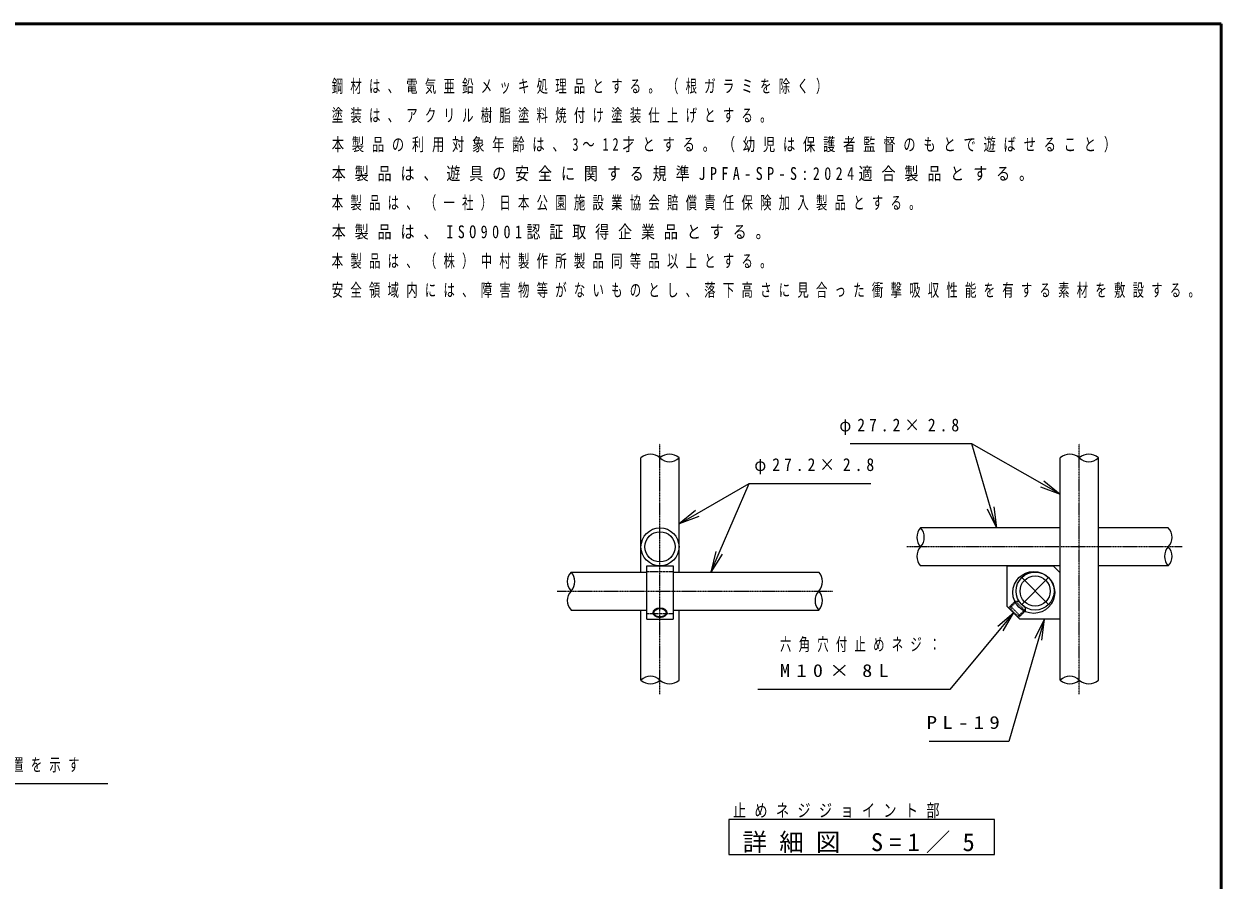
# Model space of a CAD drawing. Units: millimetres, scale not verified, with parts at other scales. Extents: x -19540 to 0, y -2746 to 13350.
# Drawn here: x -8564 to 0, y 7229 to 13350 of the extents above; entities that cross this region are included whole.
import ezdxf

# ---------------------------------------------------------------- set-up
doc = ezdxf.new("R2010")
doc.units = ezdxf.units.MM
doc.linetypes.add('USER2', pattern=[6, 3, -1, 1, -1])
doc.linetypes.add('USER4', pattern=[8, 5, -3])
for name, color, linetype, lineweight in [('A3図枠', 7, 'Continuous', 25), ('線', 7, 'Continuous', 13), ('補助', 2, 'Continuous', 13)]:
    doc.layers.add(name, color=color, linetype=linetype, lineweight=lineweight)
doc.styles.add('ＭＳ ゴシック', font='')
doc.styles.get('ＭＳ ゴシック').set_extended_font_data('MS Gothic')

msp = doc.modelspace()

# ---------------------------------------------------------------- linework, layer by layer
at = {"layer": 'A3図枠', "lineweight": 50}
for p, q in [((0, 13350), (-19250, 13350)), ((0, 0), (0, 13350))]:
    msp.add_line(p, q, dxfattribs=at)
at = {"layer": '線', "color": 20, "linetype": 'USER2', "lineweight": 25}
for p, q in [((-4013.926, 8559.397), (-4013.926, 10347.498)), ((-1013.926, 8559.397), (-1013.926, 10347.498)), ((-277.926, 9611.498), (-2249.926, 9611.498)), ((-4749.926, 9295.397), (-2777.926, 9295.397))]:
    msp.add_line(p, q, dxfattribs=at)
at = {"layer": '線'}
for p, q in [((-4149.926, 9431.397), (-4149.926, 10247.498)), ((-3877.926, 9431.397), (-3877.926, 10247.498)), ((-1149.926, 8659.397), (-1149.926, 10247.498)), ((-877.926, 8659.397), (-877.926, 10247.498)), ((-1149.926, 9747.498), (-2149.926, 9747.498)), ((-377.926, 9747.498), (-877.926, 9747.498)), ((-4649.926, 9431.397), (-4108.926, 9431.397)), ((-4108.926, 9475.498), (-3918.926, 9475.498)), ((-4108.926, 9095.498), (-4108.926, 9475.498)), ((-3918.926, 9475.498), (-3918.926, 9095.498)), ((-3918.926, 9431.397), (-2877.926, 9431.397)), ((-1149.926, 9475.498), (-2149.926, 9475.498)), ((-1529.926, 9185.498), (-1529.926, 9475.498)), ((-1529.926, 9475.498), (-1199.926, 9475.498)), ((-1149.926, 9425.498), (-1199.926, 9475.498)), ((-1149.926, 9095.498), (-1149.926, 9425.498)), ((-377.926, 9475.498), (-877.926, 9475.498)), ((-1529.926, 9185.498), (-1439.926, 9095.498)), ((-4649.926, 9159.397), (-4108.926, 9159.397)), ((-4149.926, 8659.397), (-4149.926, 9159.397)), ((-4108.926, 9095.498), (-3918.926, 9095.498)), ((-3918.926, 9159.397), (-2877.926, 9159.397)), ((-3877.926, 8659.397), (-3877.926, 9159.397)), ((-1149.926, 9095.498), (-1439.926, 9095.498))]:
    msp.add_line(p, q, dxfattribs=at)
at = {"layer": '線', "color": 4, "linetype": 'USER4', "lineweight": 25}
for p, q in [((-4108.926, 9435.498), (-3918.926, 9435.498)), ((-1475.282, 9220.853), (-1520.282, 9175.853)), ((-1471.388, 9213.263), (-1514.54, 9170.111)), ((-1507.511, 9188.624), (-1499.746, 9159.646)), ((-1436.8, 9117.913), (-1507.511, 9188.624)), ((-4108.926, 9135.498), (-3918.926, 9135.498)), ((-1465.778, 9125.678), (-1499.746, 9159.646)), ((-1436.8, 9117.913), (-1465.778, 9125.678)), ((-1412.161, 9154.036), (-1455.313, 9110.884)), ((-1404.571, 9150.142), (-1449.571, 9105.142))]:
    msp.add_line(p, q, dxfattribs=at)
at = {"layer": '線', "color": 2, "lineweight": 25}
for p, q in [((-1233.86, 9391.564), (-1426.193, 9199.231)), ((-1426.193, 9391.564), (-1233.86, 9199.231))]:
    msp.add_line(p, q, dxfattribs=at)
at = {"layer": '線', "color": 2, "linetype": 'USER4', "lineweight": 25}
for p, q in [((-1507.511, 9188.624), (-1472.155, 9223.979)), ((-1472.155, 9223.979), (-1450.942, 9223.979)), ((-1401.445, 9153.269), (-1472.155, 9223.979)), ((-1401.445, 9174.482), (-1450.942, 9223.979)), ((-1401.445, 9174.482), (-1401.445, 9153.269)), ((-1436.8, 9117.913), (-1401.445, 9153.269))]:
    msp.add_line(p, q, dxfattribs=at)
at = {"layer": '線'}
for centre, radius in [((-4013.926, 9611.498), 136), ((-1339.926, 9285.498), 150), ((-1330.027, 9295.397), 136)]:
    msp.add_circle(centre, radius, dxfattribs=at)
at = {"layer": '線', "color": 2, "lineweight": 25}
for centre in [(-4013.926, 9611.498), (-1330.027, 9295.397)]:
    msp.add_circle(centre, 108, dxfattribs=at)
msp.add_ellipse((-4013.926, 9140.498), major_axis=(-50, 0), ratio=0.707107, dxfattribs=at)
at = {"layer": '線'}
msp.add_ellipse((-4013.926, 9140.498), major_axis=(-43, 0), ratio=0.707107, dxfattribs=at)
at = {"layer": '補助', "lineweight": 25}
for p, q in [((-1832.682, 10347.498), (-2652.455, 10347.498)), ((-1782.682, 10347.498), (-1832.682, 10347.498)), ((-1280.387, 10062.479), (-1782.682, 10347.498)), ((-1648.45, 9891.395), (-1782.682, 10347.498)), ((-3747.789, 9850.557), (-3375.03, 10064.223)), ((-3591.324, 9568.864), (-3375.03, 10064.223)), ((-3375.03, 10064.223), (-3325.03, 10064.223)), ((-3325.03, 10064.223), (-2505.256, 10064.223)), ((-1292.725, 10040.735), (-1149.926, 9988.451)), ((-1149.926, 9988.451), (-1280.387, 10062.479)), ((-1268.049, 10084.222), (-1149.926, 9988.451)), ((-3760.222, 9872.247), (-3877.926, 9775.962)), ((-3877.926, 9775.962), (-3747.789, 9850.557)), ((-1672.432, 9884.337), (-1606.1, 9747.498)), ((-1606.1, 9747.498), (-1648.45, 9891.395)), ((-1624.467, 9898.453), (-1606.1, 9747.498)), ((-3735.357, 9828.868), (-3877.926, 9775.962)), ((-3614.235, 9578.868), (-3651.348, 9431.397)), ((-3651.348, 9431.397), (-3591.324, 9568.864)), ((-3568.413, 9558.86), (-3651.348, 9431.397)), ((-1597.929, 9043.356), (-1482.762, 9142.662)), ((-1482.762, 9142.662), (-1578.713, 9027.365)), ((-1559.496, 9011.373), (-1482.762, 9142.662)), ((-1329.358, 8958.502), (-1263.35, 9095.498)), ((-1263.35, 9095.498), (-1305.358, 8951.5)), ((-1281.359, 8944.499), (-1263.35, 9095.498)), ((-1578.713, 9027.365), (-1941.385, 8591.566)), ((-1305.358, 8951.5), (-1518.588, 8220.591)), ((-1991.385, 8591.566), (-3313.82, 8591.566)), ((-1941.385, 8591.566), (-1991.385, 8591.566)), ((-1568.588, 8220.591), (-2087.874, 8220.591)), ((-1518.588, 8220.591), (-1568.588, 8220.591)), ((-9700.491, 7918.323), (-7965.118, 7918.323))]:
    msp.add_line(p, q, dxfattribs=at)
msp.add_lwpolyline([(-3520.872, 7662.778), (-3520.872, 7412.778), (-1620.872, 7412.778), (-1620.872, 7662.778)], close=True, dxfattribs=at)
for centre, start, end in [((-4081.926, 10175.368), 46.68802, 133.31198), ((-3945.926, 10175.368), 46.68802, 133.31198), ((-3945.926, 10319.627), 226.68802, 313.31198), ((-1081.926, 10175.368), 46.68802, 133.31198), ((-945.926, 10175.368), 46.68802, 133.31198), ((-945.926, 10319.627), 226.68802, 313.31198), ((-2077.797, 9679.498), 136.68802, 223.31198), ((-2222.056, 9679.498), 316.68802, 43.31198), ((-450.056, 9679.498), 316.68802, 43.31198), ((-2077.797, 9543.498), 136.68802, 223.31198), ((-305.797, 9543.498), 136.68802, 223.31198), ((-450.056, 9543.498), 316.68802, 43.31198), ((-4577.797, 9363.397), 136.68802, 223.31198), ((-4722.056, 9363.397), 316.68802, 43.31198), ((-2950.056, 9363.397), 316.68802, 43.31198), ((-4577.797, 9227.397), 136.68802, 223.31198), ((-2805.797, 9227.397), 136.68802, 223.31198), ((-2950.056, 9227.397), 316.68802, 43.31198), ((-4081.926, 8587.267), 46.68802, 133.31198), ((-4081.926, 8731.527), 226.68802, 313.31198), ((-3945.926, 8731.527), 226.68802, 313.31198), ((-1081.926, 8587.267), 46.68802, 133.31198), ((-1081.926, 8731.527), 226.68802, 313.31198), ((-945.926, 8731.527), 226.68802, 313.31198)]:
    msp.add_arc(centre, 99.13, start, end, dxfattribs=at)

# ---------------------------------------------------------------- texts
at = {"layer": '補助', "style": 'ＭＳ ゴシック'}
for s, insert, char_height, attachment_point in [('\\T1.64;\\W0.65;鋼材は、電気亜鉛メッキ処理品とする。（根ガラミを除く）', (-6362.239, 12951.51), 91.64, 1), ('\\T1.64;\\W0.65;塗装は、アクリル樹脂塗料焼付け塗装仕上げとする。', (-6362.239, 12743.177), 91.64, 1), ('\\T1.64;\\W0.7;本製品の利用対象年齢は、3～12才とする。（幼児は保護者監督のもとで遊ばせること）', (-6362.239, 12534.844), 91.64, 1), ('\\T1.64;\\W0.8;本製品は、遊具の安全に関する規準JPFA-SP-S:2024適合製品とする。', (-6362.239, 12326.51), 91.64, 1), ('\\T1.64;\\W0.65;本製品は、（一社）日本公園施設業協会賠償責任保険加入製品とする。', (-6362.239, 12118.177), 91.64, 1), ('\\T1.64;\\W0.8;本製品は、ISO9001認証取得企業品とする。', (-6362.239, 11909.844), 91.64, 1), ('\\T1.64;\\W0.65;本製品は、（株）中村製作所製品同等品以上とする。', (-6362.239, 11701.511), 91.64, 1), ('\\T1.64;\\W0.65;安全領域内には、障害物等がないものとし、落下高さに見合った衝撃吸収性能を有する素材を敷設する。', (-6362.239, 11493.177), 91.64, 1), ('\\T1.5;\\W0.9;φ27.2×2.8', (-2730.717, 10528.748), 91.64, 1), ('\\T1.5;\\W0.9;φ27.2×2.8', (-3338.78, 10245.473), 91.64, 1), ('\\T1.64;\\W0.65;六角穴付止めネジ：', (-3155.135, 8960.316), 91.64, 1), ('\\T1.64;\\W1.15;M10×8L', (-3155.135, 8772.816), 91.64, 1), ('\\T1.5;\\W1.2;PL-19', (-2106.624, 8401.841), 91.64, 1), ('\\T1.64;\\W0.65;（）寸法は基礎位置を示す', (-9714.241, 8099.573), 91.64, 1), ('\\T1.64;\\W0.75;止めネジジョイント部', (-3491.706, 7671.111), 91.64, 7), ('\\T1.5;詳細図\\~S=1／5', (-2570.872, 7421.111), 128.3, 8)]:
    msp.add_mtext(s, dxfattribs=dict(at, insert=insert, char_height=char_height, attachment_point=attachment_point))

doc.saveas('drawing.dxf')
